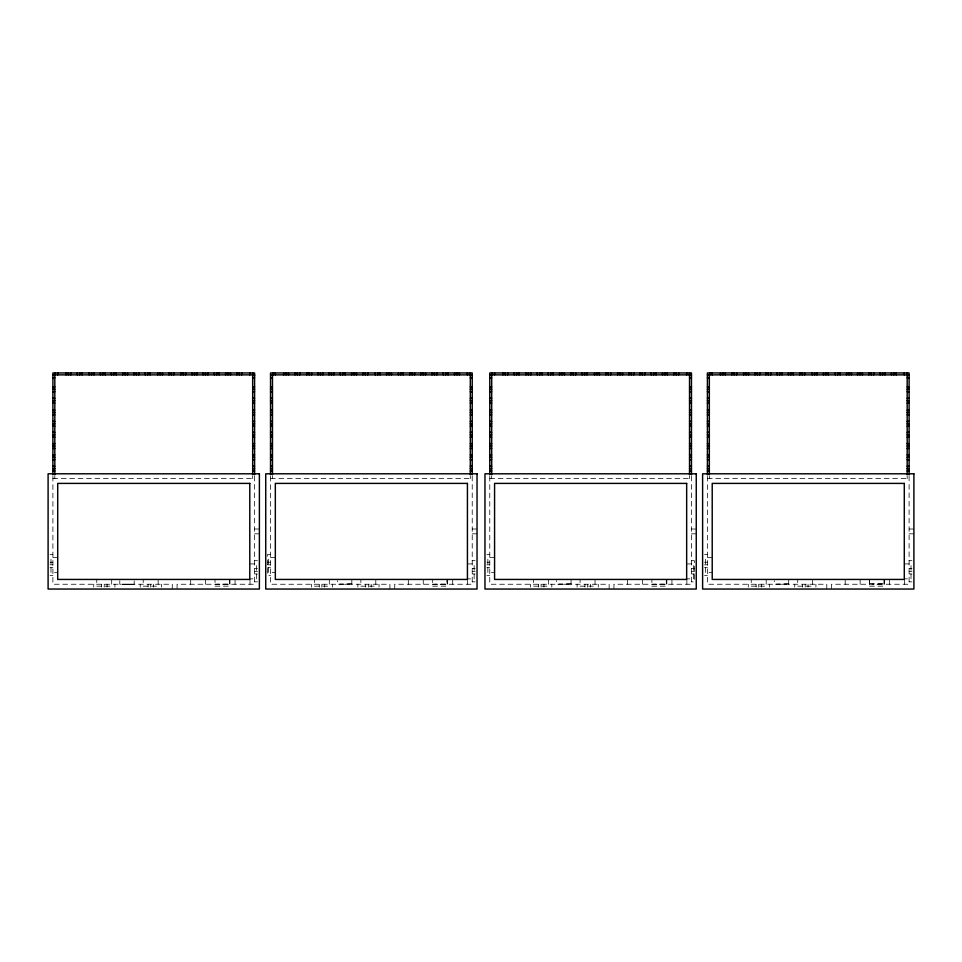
<?xml version="1.0" encoding="UTF-8"?>
<svg xmlns="http://www.w3.org/2000/svg" width="962" height="962" viewBox="0 0 962 962"><rect width="100%" height="100%" fill="white"/><g stroke="black" fill="none" stroke-linecap="round" stroke-linejoin="round"><path stroke-width="0.72" stroke-dasharray="4.81 3.61" d="M134.199 580.844L134.199 584.247L119.793 584.247L119.793 580.639M215.031 584.247L229.437 584.247L229.437 579.437M229.437 583.645L229.437 580.844M351.827 579.437L351.827 584.247L351.827 580.844M432.672 584.247L447.077 584.247L447.077 579.437M447.077 583.645L447.077 580.844M571.067 579.437L571.067 584.247L571.067 580.844M651.899 584.247L666.305 584.247L666.305 579.437M666.305 583.645L666.305 580.844M788.708 579.437L788.708 584.247L788.708 580.844M869.54 584.247L869.54 580.844M883.946 579.437L883.946 584.247L883.946 580.844M52.898 478.595L254.593 478.595M270.538 478.595L472.222 478.595M489.778 478.595L691.462 478.595M707.407 478.595L909.102 478.595M254.593 529.016L259.391 529.016M472.222 529.016L477.032 529.016M691.462 529.016L696.26 529.016M909.102 529.016L913.9 529.016M254.593 533.826L259.391 533.826M472.222 533.826L477.032 533.826M691.462 533.826L696.26 533.826M909.102 533.826L913.9 533.826M50.024 554.377L52.898 554.377M270.538 554.377L267.652 554.377L267.652 575.529L270.538 575.529M486.892 554.377L489.778 554.377M704.533 554.377L707.407 554.377M57.708 557.539L50.986 557.539L50.986 572.474L57.708 572.474M275.336 557.539L268.614 557.539L268.614 572.474L275.336 572.474M494.576 557.539L487.854 557.539L487.854 572.474L494.576 572.474M712.217 557.539L705.495 557.539L705.495 572.474L712.217 572.474M254.593 560.69L257.467 560.69M472.222 560.69L475.108 560.69M691.462 560.69L694.348 560.69L694.348 581.842L691.462 581.842M909.102 560.69L911.976 560.69M50.024 562.241L52.898 562.241M267.652 562.241L270.538 562.241M486.892 562.241L489.778 562.241M704.533 562.241L707.407 562.241M249.783 563.924L256.505 563.924L256.505 578.859L249.783 578.859M467.424 563.924L474.146 563.924L474.146 578.859L467.424 578.859M686.664 563.924L693.386 563.924L693.386 578.859L686.664 578.859M904.292 563.924L911.014 563.924L911.014 578.859L904.292 578.859M50.024 564.826L52.898 564.826M267.652 564.826L270.538 564.826M486.892 564.826L489.778 564.826M704.533 564.826L707.407 564.826M50.024 567.676L52.898 567.676M267.652 567.676L270.538 567.676M486.892 567.676L489.778 567.676M704.533 567.676L707.407 567.676M254.593 568.542L257.467 568.542M472.222 568.542L475.108 568.542M691.462 568.542L694.348 568.542M909.102 568.542L911.976 568.542M254.593 571.392L257.467 571.392M472.222 571.392L475.108 571.392M691.462 571.392L694.348 571.392M909.102 571.392L911.976 571.392M254.593 573.977L257.467 573.977M472.222 573.977L475.108 573.977M691.462 573.977L694.348 573.977M909.102 573.977L911.976 573.977M50.024 575.529L52.898 575.529M486.892 575.529L489.778 575.529M704.533 575.529L707.407 575.529M254.593 581.842L257.467 581.842M472.222 581.842L475.108 581.842M909.102 581.842L911.976 581.842M351.827 583.645L337.421 584.247L337.421 580.639M571.067 583.645L556.661 584.247L556.661 580.639M788.708 583.645L774.302 584.247L774.302 580.639M869.54 583.645L883.946 583.645M909.102 476.07L909.102 584.247L831.577 584.247L831.577 589.045M907.178 476.07L907.178 478.595M904.508 579.437L904.508 587.121M889.573 579.437L889.573 584.247M884.475 579.437L884.475 586.171L869.54 586.171L869.54 579.437M881.841 584.247L872.101 584.247M860.124 579.437L860.124 584.247M845.189 579.437L845.189 587.121M826.779 589.045L826.779 584.247L707.407 584.247L707.407 476.07M815.908 584.247L815.908 587.121M812.662 579.437L812.662 586.171L797.726 586.171L797.726 579.437M808.044 584.247L808.044 587.121M805.194 584.247L805.194 587.121M802.609 584.247L802.609 587.121M794.744 584.247L794.744 587.121M786.603 584.247L776.863 584.247M769.432 584.247L769.432 587.121M766.197 579.437L766.197 586.171L751.262 586.171L751.262 579.437M761.567 584.247L761.567 587.121M758.729 584.247L758.729 587.121M756.132 584.247L756.132 587.121M748.28 584.247L748.28 587.121M709.331 476.07L709.331 478.595M691.462 476.07L691.462 584.247L613.936 584.247L613.936 589.045M689.538 476.07L689.538 478.595M686.868 579.437L686.868 587.121M671.933 579.437L671.933 584.247M666.834 579.437L666.834 586.171L651.899 586.171L651.899 579.437M664.201 584.247L654.461 584.247M642.496 579.437L642.496 584.247M627.561 579.437L627.561 587.121M609.138 589.045L609.138 584.247L489.778 584.247L489.778 476.07M598.268 584.247L598.268 587.121M595.021 579.437L595.021 586.171L580.086 586.171L580.086 579.437M590.403 584.247L590.403 587.121M587.554 584.247L587.554 587.121M584.968 584.247L584.968 587.121M577.104 584.247L577.104 587.121M568.963 584.247L559.223 584.247M551.803 584.247L551.803 587.121M548.556 579.437L548.556 586.171L533.621 586.171L533.621 579.437M543.939 584.247L543.939 587.121M541.089 584.247L541.089 587.121M538.504 584.247L538.504 587.121M530.639 584.247L530.639 587.121M491.69 476.07L491.69 478.595M472.222 476.07L472.222 584.247L394.709 584.247L394.709 589.045M470.31 476.07L470.31 478.595M467.64 579.437L467.64 587.121M452.705 579.437L452.705 584.247M447.607 579.437L447.607 586.171L432.672 586.171L432.672 579.437M444.973 584.247L435.233 584.247M423.256 579.437L423.256 584.247M408.321 579.437L408.321 587.121M389.899 589.045L389.899 584.247L270.538 584.247L270.538 476.07M379.028 584.247L379.028 587.121M375.793 579.437L375.793 586.171L360.858 586.171L360.858 579.437M371.164 584.247L371.164 587.121M368.326 584.247L368.326 587.121M365.728 584.247L365.728 587.121M357.876 584.247L357.876 587.121M349.723 584.247L339.983 584.247M332.563 584.247L332.563 587.121M329.317 579.437L329.317 586.171L314.382 586.171L314.382 579.437M324.699 584.247L324.699 587.121M321.849 584.247L321.849 587.121M319.264 584.247L319.264 587.121M311.399 584.247L311.399 587.121M272.462 476.07L272.462 478.595M254.593 476.07L254.593 584.247L177.068 584.247L177.068 589.045M252.669 476.07L252.669 478.595M250 579.437L250 587.121M235.065 579.437L235.065 584.247M229.966 579.437L229.966 586.171L215.031 586.171L215.031 579.437M227.333 584.247L217.592 584.247M205.615 579.437L205.615 584.247M190.68 579.437L190.68 587.121M172.27 589.045L172.27 584.247L52.898 584.247L52.898 476.07M161.4 584.247L161.4 587.121M158.153 579.437L158.153 586.171L143.218 586.171L143.218 579.437M153.535 584.247L153.535 587.121M150.685 584.247L150.685 587.121M148.1 584.247L148.1 587.121M140.236 584.247L140.236 587.121M132.095 584.247L122.342 584.247M114.923 584.247L114.923 587.121M111.688 579.437L111.688 586.171L96.753 586.171L96.753 579.437M107.059 584.247L107.059 587.121M104.221 584.247L104.221 587.121M101.623 584.247L101.623 587.121M93.759 584.247L93.759 587.121M54.822 476.07L54.822 478.595"/><path stroke-width="1.44" d="M52.898 374.879L254.593 374.879M270.538 374.879L472.222 374.879M489.778 374.879L691.462 374.879M707.407 374.879L907.178 374.879M252.669 375.36L254.593 375.36M470.31 375.36L472.222 375.36M689.538 375.36L691.462 375.36M907.178 375.36L909.102 375.36M52.898 377.753L54.822 377.753M252.669 377.753L254.593 377.753M270.538 377.753L272.462 377.753M470.31 377.753L472.222 377.753M489.778 377.753L491.69 377.753M689.538 377.753L691.462 377.753M707.407 377.753L709.331 377.753M907.178 377.753L909.102 377.753M52.898 386.94L54.822 386.94M252.669 386.94L254.593 386.94M270.538 386.94L272.462 386.94M470.31 386.94L472.222 386.94M489.778 386.94L491.69 386.94M689.538 386.94L691.462 386.94M707.407 386.94L709.331 386.94M907.178 386.94L909.102 386.94M52.898 389.345L54.822 389.345M252.669 389.345L254.593 389.345M270.538 389.345L272.462 389.345M470.31 389.345L472.222 389.345M489.778 389.345L491.69 389.345M689.538 389.345L691.462 389.345M707.407 389.345L709.331 389.345M907.178 389.345L909.102 389.345M52.898 391.738L54.822 391.738M252.669 391.738L254.593 391.738M270.538 391.738L272.462 391.738M470.31 391.738L472.222 391.738M489.778 391.738L491.69 391.738M689.538 391.738L691.462 391.738M707.407 391.738L709.331 391.738M907.178 391.738L909.102 391.738M52.898 398.244L54.822 398.244M252.669 398.244L254.593 398.244M270.538 398.244L272.462 398.244M470.31 398.244L472.222 398.244M489.778 398.244L491.69 398.244M689.538 398.244L691.462 398.244M707.407 398.244L709.331 398.244M907.178 398.244L909.102 398.244M52.898 400.649L54.822 400.649M252.669 400.649L254.593 400.649M270.538 400.649L272.462 400.649M470.31 400.649L472.222 400.649M489.778 400.649L491.69 400.649M689.538 400.649L691.462 400.649M707.407 400.649L709.331 400.649M907.178 400.649L909.102 400.649M52.898 403.054L54.822 403.054M252.669 403.054L254.593 403.054M270.538 403.054L272.462 403.054M470.31 403.054L472.222 403.054M489.778 403.054L491.69 403.054M689.538 403.054L691.462 403.054M707.407 403.054L709.331 403.054M907.178 403.054L909.102 403.054M52.898 410.065L54.822 410.065M252.669 410.065L254.593 410.065M270.538 410.065L272.462 410.065M470.31 410.065L472.222 410.065M489.778 410.065L491.69 410.065M689.538 410.065L691.462 410.065M707.407 410.065L709.331 410.065M907.178 410.065L909.102 410.065M52.898 412.47L54.822 412.47M252.669 412.47L254.593 412.47M270.538 412.47L272.462 412.47M470.31 412.47L472.222 412.47M489.778 412.47L491.69 412.47M689.538 412.47L691.462 412.47M707.407 412.47L709.331 412.47M907.178 412.47L909.102 412.47M52.898 414.862L54.822 414.862M252.669 414.862L254.593 414.862M270.538 414.862L272.462 414.862M470.31 414.862L472.222 414.862M489.778 414.862L491.69 414.862M689.538 414.862L691.462 414.862M707.407 414.862L709.331 414.862M907.178 414.862L909.102 414.862M52.898 421.38L54.822 421.38M252.669 421.38L254.593 421.38M270.538 421.38L272.462 421.38M470.31 421.38L472.222 421.38M489.778 421.38L491.69 421.38M689.538 421.38L691.462 421.38M707.407 421.38L709.331 421.38M907.178 421.38L909.102 421.38M52.898 423.773L54.822 423.773M252.669 423.773L254.593 423.773M270.538 423.773L272.462 423.773M470.31 423.773L472.222 423.773M489.778 423.773L491.69 423.773M689.538 423.773L691.462 423.773M707.407 423.773L709.331 423.773M907.178 423.773L909.102 423.773M52.898 426.178L54.822 426.178M252.669 426.178L254.593 426.178M270.538 426.178L272.462 426.178M470.31 426.178L472.222 426.178M489.778 426.178L491.69 426.178M689.538 426.178L691.462 426.178M707.407 426.178L709.331 426.178M907.178 426.178L909.102 426.178M52.898 432.335L54.822 432.335M252.669 432.335L254.593 432.335M270.538 432.335L272.462 432.335M470.31 432.335L472.222 432.335M489.778 432.335L491.69 432.335M689.538 432.335L691.462 432.335M707.407 432.335L709.331 432.335M907.178 432.335L909.102 432.335M52.898 434.728L54.822 434.728M252.669 434.728L254.593 434.728M270.538 434.728L272.462 434.728M470.31 434.728L472.222 434.728M489.778 434.728L491.69 434.728M689.538 434.728L691.462 434.728M707.407 434.728L709.331 434.728M907.178 434.728L909.102 434.728M52.898 437.133L54.822 437.133M252.669 437.133L254.593 437.133M270.538 437.133L272.462 437.133M470.31 437.133L472.222 437.133M489.778 437.133L491.69 437.133M689.538 437.133L691.462 437.133M707.407 437.133L709.331 437.133M907.178 437.133L909.102 437.133M52.898 443.638L54.822 443.638M252.669 443.638L254.593 443.638M270.538 443.638L272.462 443.638M470.31 443.638L472.222 443.638M489.778 443.638L491.69 443.638M689.538 443.638L691.462 443.638M707.407 443.638L709.331 443.638M907.178 443.638L909.102 443.638M52.898 446.043L54.822 446.043M252.669 446.043L254.593 446.043M270.538 446.043L272.462 446.043M470.31 446.043L472.222 446.043M489.778 446.043L491.69 446.043M689.538 446.043L691.462 446.043M707.407 446.043L709.331 446.043M907.178 446.043L909.102 446.043M52.898 448.448L54.822 448.448M252.669 448.448L254.593 448.448M270.538 448.448L272.462 448.448M470.31 448.448L472.222 448.448M489.778 448.448L491.69 448.448M689.538 448.448L691.462 448.448M707.407 448.448L709.331 448.448M907.178 448.448L909.102 448.448M52.898 454.906L54.822 454.906M252.669 454.906L254.593 454.906M270.538 454.906L272.462 454.906M470.31 454.906L472.222 454.906M489.778 454.906L491.69 454.906M689.538 454.906L691.462 454.906M707.407 454.906L709.331 454.906M907.178 454.906L909.102 454.906M52.898 457.299L54.822 457.299M252.669 457.299L254.593 457.299M270.538 457.299L272.462 457.299M470.31 457.299L472.222 457.299M489.778 457.299L491.69 457.299M689.538 457.299L691.462 457.299M707.407 457.299L709.331 457.299M907.178 457.299L909.102 457.299M52.898 459.704L54.822 459.704M252.669 459.704L254.593 459.704M270.538 459.704L272.462 459.704M470.31 459.704L472.222 459.704M489.778 459.704L491.69 459.704M689.538 459.704L691.462 459.704M707.407 459.704L709.331 459.704M907.178 459.704L909.102 459.704M52.898 466.209L54.822 466.209M252.669 466.209L254.593 466.209M270.538 466.209L272.462 466.209M470.31 466.209L472.222 466.209M489.778 466.209L491.69 466.209M689.538 466.209L691.462 466.209M707.407 466.209L709.331 466.209M907.178 466.209L909.102 466.209M52.898 468.614L54.822 468.614M252.669 468.614L254.593 468.614M270.538 468.614L272.462 468.614M470.31 468.614L472.222 468.614M489.778 468.614L491.69 468.614M689.538 468.614L691.462 468.614M707.407 468.614L709.331 468.614M907.178 468.614L909.102 468.614M52.898 471.019L54.822 471.019M252.669 471.019L254.593 471.019M270.538 471.019L272.462 471.019M470.31 471.019L472.222 471.019M489.778 471.019L491.69 471.019M689.538 471.019L691.462 471.019M707.407 471.019L709.331 471.019M907.178 471.019L909.102 471.019M909.102 474.807L909.102 372.955L707.407 372.955L707.407 474.807M907.178 372.955L907.178 474.807M904.292 372.955L904.292 374.879M896.271 372.955L896.271 374.879M893.866 372.955L893.866 374.879M891.461 372.955L891.461 374.879M884.956 372.955L884.956 374.879M882.551 372.955L882.551 374.879M880.158 372.955L880.158 374.879M873.688 372.955L873.688 374.879M871.295 372.955L871.295 374.879M868.89 372.955L868.89 374.879M862.385 372.955L862.385 374.879M859.98 372.955L859.98 374.879M857.587 372.955L857.587 374.879M851.43 372.955L851.43 374.879M849.025 372.955L849.025 374.879M846.62 372.955L846.62 374.879M840.115 372.955L840.115 374.879M837.722 372.955L837.722 374.879M835.317 372.955L835.317 374.879M828.306 372.955L828.306 374.879M825.901 372.955L825.901 374.879M823.496 372.955L823.496 374.879M816.991 372.955L816.991 374.879M814.586 372.955L814.586 374.879M812.193 372.955L812.193 374.879M804.605 372.955L804.605 374.879M802.2 372.955L802.2 374.879M799.807 372.955L799.807 374.879M793.301 372.955L793.301 374.879M790.896 372.955L790.896 374.879M788.491 372.955L788.491 374.879M782.034 372.955L782.034 374.879M779.629 372.955L779.629 374.879M777.236 372.955L777.236 374.879M770.718 372.955L770.718 374.879M768.325 372.955L768.325 374.879M765.92 372.955L765.92 374.879M759.764 372.955L759.764 374.879M757.371 372.955L757.371 374.879M754.966 372.955L754.966 374.879M748.46 372.955L748.46 374.879M746.055 372.955L746.055 374.879M743.65 372.955L743.65 374.879M736.639 372.955L736.639 374.879M734.234 372.955L734.234 374.879M731.841 372.955L731.841 374.879M725.336 372.955L725.336 374.879M722.931 372.955L722.931 374.879M720.526 372.955L720.526 374.879M712.217 372.955L712.217 374.879M709.812 372.955L709.812 374.879M709.331 374.879L709.331 474.807M691.462 474.807L691.462 372.955L489.778 372.955L489.778 474.807M689.538 372.955L689.538 474.807M686.664 372.955L686.664 374.879M678.631 372.955L678.631 374.879M676.226 372.955L676.226 374.879M673.821 372.955L673.821 374.879M667.315 372.955L667.315 374.879M664.922 372.955L664.922 374.879M662.517 372.955L662.517 374.879M656.06 372.955L656.06 374.879M653.655 372.955L653.655 374.879M651.25 372.955L651.25 374.879M644.744 372.955L644.744 374.879M642.351 372.955L642.351 374.879M639.946 372.955L639.946 374.879M633.79 372.955L633.79 374.879M631.385 372.955L631.385 374.879M628.992 372.955L628.992 374.879M622.486 372.955L622.486 374.879M620.081 372.955L620.081 374.879M617.676 372.955L617.676 374.879M610.666 372.955L610.666 374.879M608.261 372.955L608.261 374.879M605.856 372.955L605.856 374.879M599.35 372.955L599.35 374.879M596.957 372.955L596.957 374.879M594.552 372.955L594.552 374.879M586.964 372.955L586.964 374.879M584.571 372.955L584.571 374.879M582.166 372.955L582.166 374.879M575.661 372.955L575.661 374.879M573.256 372.955L573.256 374.879M570.851 372.955L570.851 374.879M564.393 372.955L564.393 374.879M562 372.955L562 374.879M559.595 372.955L559.595 374.879M553.09 372.955L553.09 374.879M550.685 372.955L550.685 374.879M548.28 372.955L548.28 374.879M542.135 372.955L542.135 374.879M539.73 372.955L539.73 374.879M537.325 372.955L537.325 374.879M530.82 372.955L530.82 374.879M528.415 372.955L528.415 374.879M526.022 372.955L526.022 374.879M518.999 372.955L518.999 374.879M516.606 372.955L516.606 374.879M514.201 372.955L514.201 374.879M507.695 372.955L507.695 374.879M505.29 372.955L505.29 374.879M502.885 372.955L502.885 374.879M494.576 372.955L494.576 374.879M492.171 372.955L492.171 374.879M491.69 374.879L491.69 474.807M472.222 474.807L472.222 372.955L270.538 372.955L270.538 474.807M470.31 372.955L470.31 474.807M467.424 372.955L467.424 374.879M459.391 372.955L459.391 374.879M456.998 372.955L456.998 374.879M454.593 372.955L454.593 374.879M448.088 372.955L448.088 374.879M445.683 372.955L445.683 374.879M443.278 372.955L443.278 374.879M436.82 372.955L436.82 374.879M434.415 372.955L434.415 374.879M432.022 372.955L432.022 374.879M425.517 372.955L425.517 374.879M423.112 372.955L423.112 374.879M420.707 372.955L420.707 374.879M414.55 372.955L414.55 374.879M412.157 372.955L412.157 374.879M409.752 372.955L409.752 374.879M403.246 372.955L403.246 374.879M400.841 372.955L400.841 374.879M398.448 372.955L398.448 374.879M391.426 372.955L391.426 374.879M389.033 372.955L389.033 374.879M386.628 372.955L386.628 374.879M380.122 372.955L380.122 374.879M377.717 372.955L377.717 374.879M375.312 372.955L375.312 374.879M367.737 372.955L367.737 374.879M365.332 372.955L365.332 374.879M362.927 372.955L362.927 374.879M356.421 372.955L356.421 374.879M354.028 372.955L354.028 374.879M351.623 372.955L351.623 374.879M345.166 372.955L345.166 374.879M342.761 372.955L342.761 374.879M340.356 372.955L340.356 374.879M333.85 372.955L333.85 374.879M331.445 372.955L331.445 374.879M329.052 372.955L329.052 374.879M322.895 372.955L322.895 374.879M320.49 372.955L320.49 374.879M318.097 372.955L318.097 374.879M311.58 372.955L311.58 374.879M309.187 372.955L309.187 374.879M306.782 372.955L306.782 374.879M299.771 372.955L299.771 374.879M297.366 372.955L297.366 374.879M294.961 372.955L294.961 374.879M288.456 372.955L288.456 374.879M286.063 372.955L286.063 374.879M283.658 372.955L283.658 374.879M275.336 372.955L275.336 374.879M272.943 372.955L272.943 374.879M272.462 374.879L272.462 474.807M254.593 474.807L254.593 372.955L52.898 372.955L52.898 474.807M252.669 372.955L252.669 474.807M249.783 372.955L249.783 374.879M241.751 372.955L241.751 374.879M239.358 372.955L239.358 374.879M236.953 372.955L236.953 374.879M230.447 372.955L230.447 374.879M228.042 372.955L228.042 374.879M225.649 372.955L225.649 374.879M219.18 372.955L219.18 374.879M216.787 372.955L216.787 374.879M214.382 372.955L214.382 374.879M207.876 372.955L207.876 374.879M205.471 372.955L205.471 374.879M203.066 372.955L203.066 374.879M196.921 372.955L196.921 374.879M194.516 372.955L194.516 374.879M192.111 372.955L192.111 374.879M185.606 372.955L185.606 374.879M183.213 372.955L183.213 374.879M180.808 372.955L180.808 374.879M173.785 372.955L173.785 374.879M171.392 372.955L171.392 374.879M168.987 372.955L168.987 374.879M162.482 372.955L162.482 374.879M160.077 372.955L160.077 374.879M157.684 372.955L157.684 374.879M150.096 372.955L150.096 374.879M147.691 372.955L147.691 374.879M145.298 372.955L145.298 374.879M138.781 372.955L138.781 374.879M136.388 372.955L136.388 374.879M133.983 372.955L133.983 374.879M127.525 372.955L127.525 374.879M125.12 372.955L125.12 374.879M122.727 372.955L122.727 374.879M116.21 372.955L116.21 374.879M113.817 372.955L113.817 374.879M111.412 372.955L111.412 374.879M105.255 372.955L105.255 374.879M102.862 372.955L102.862 374.879M100.457 372.955L100.457 374.879M93.951 372.955L93.951 374.879M91.546 372.955L91.546 374.879M89.141 372.955L89.141 374.879M82.131 372.955L82.131 374.879M79.726 372.955L79.726 374.879M77.333 372.955L77.333 374.879M70.815 372.955L70.815 374.879M68.422 372.955L68.422 374.879M66.017 372.955L66.017 374.879M57.708 372.955L57.708 374.879M55.303 372.955L55.303 374.879M54.822 374.879L54.822 474.807M259.391 473.797L48.1 473.797L48.1 589.045L259.391 589.045L259.391 473.797M477.032 473.797L265.74 473.797L265.74 589.045L477.032 589.045L477.032 473.797M696.26 473.797L484.968 473.797L484.968 589.045L696.26 589.045L696.26 473.797M913.9 473.797L702.609 473.797L702.609 589.045L913.9 589.045L913.9 473.797M249.783 483.405L57.708 483.405L57.708 579.437L249.783 579.437L249.783 483.405M467.424 483.405L275.336 483.405L275.336 579.437L467.424 579.437L467.424 483.405M686.664 483.405L494.576 483.405L494.576 579.437L686.664 579.437L686.664 483.405M904.292 483.405L712.217 483.405L712.217 579.437L904.292 579.437L904.292 483.405"/></g></svg>
